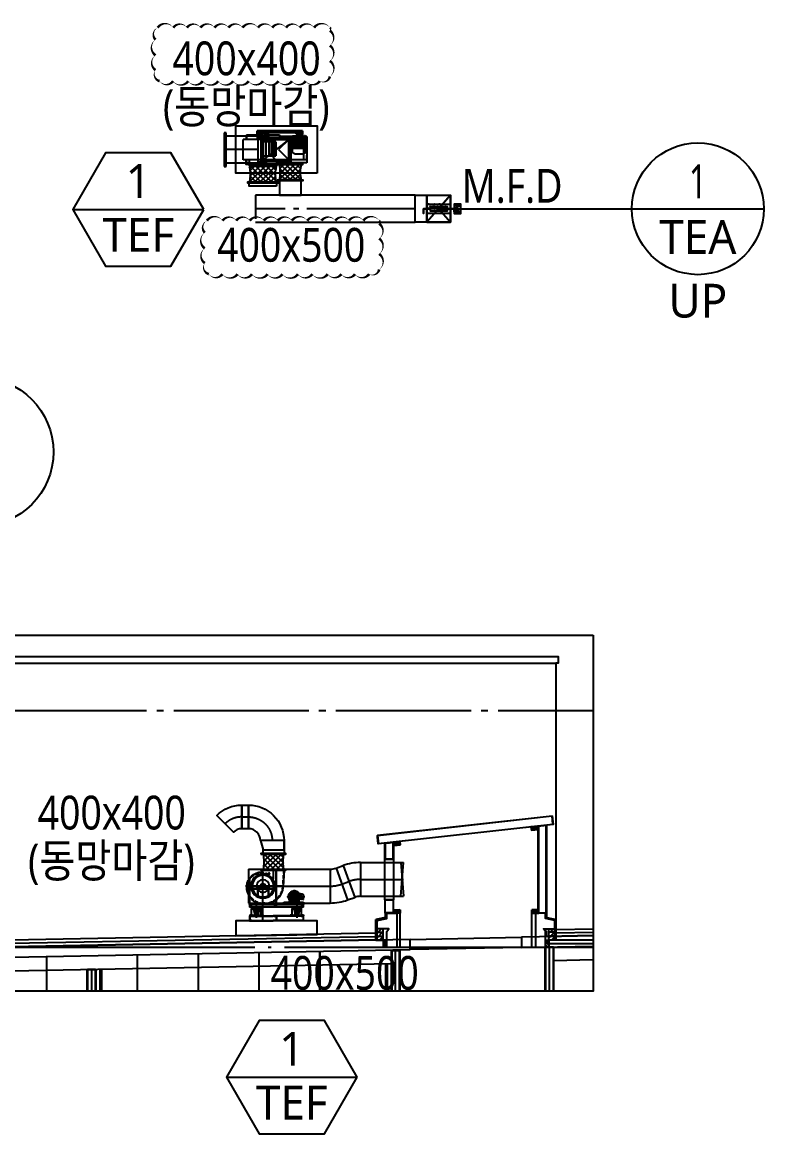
# Model space of a CAD drawing. Header units: millimetres. Extents: x 61566 to 667441, y 0 to 118800.
# Drawn here: x 596738 to 607709, y 45665 to 62110 of the extents above; entities that cross this region are included whole.
import ezdxf
from ezdxf.enums import TextEntityAlignment as Align

# ---------------------------------------------------------------- set-up
doc = ezdxf.new("R2010")
doc.units = ezdxf.units.MM
doc.header["$LTSCALE"] = 200
for name, pattern in [('CEN6', [12, 10, -0.75, 0.5, -0.75]), ('CENTER', [50.8, 31.75, -6.35, 6.35, -6.35]), ('CENTER2', [1.125, 0.75, -0.125, 0.125, -0.125]), ('HIDDEN', [0.375, 0.25, -0.125]), ('HIDDEN2', [0.1875, 0.125, -0.0625]), ('PHANTOM', [25, 20, -1, 1, -1, 1, -1]), ('PHANTOM2', [31.75, 15.875, -3.175, 3.175, -3.175, 3.175, -3.175]), ('XR-SECTION$0$CEN-GAUN', [32.2, 30, -1, 0.2, -1])]:
    doc.linetypes.add(name, pattern=pattern)
doc.layers.get('DEFPOINTS').update_dxf_attribs({"color": 137})
for name, color, linetype in [('1 EA', 3, 'Continuous'), ('1 MFD', 11, 'Continuous'), ('1 SA', 4, 'Continuous'), ('EQ', 11, 'Continuous'), ('LG-장비번호', 7, 'Continuous'), ('PAD', 5, 'Continuous'), ('TE', 2, 'Continuous')]:
    doc.layers.add(name, color=color, linetype=linetype)
doc.layers.add('XR-SECTION$0$CEN', color=1, linetype='XR-SECTION$0$CEN-GAUN', plot=False)
doc.styles.add('SUNJIN', font='malgun.ttf')
pattern_1 = [(45, (-90263.49, 219053.63), (-35.355339, 35.355339), [])]

# ---------------------------------------------------------------- blocks, each defined once
blk = doc.blocks.new('장비번호')
at = {"layer": 'LG-장비번호', "color": 0}
blk.add_line((-516, 0), (516, 0), dxfattribs=at)
blk.add_lwpolyline([(516, 0), (258, 446.8), (-258, 446.8), (-516, 0), (-258, -446.8), (258, -446.8)], close=True, dxfattribs=at)
blk = doc.blocks.new('A$C71307C51')
for p, q in [((653, 760), (284, 760)), ((284, 751), (284, 760)), ((653, 755), (284, 755)), ((653, 751), (284, 751)), ((306, 750), (321, 511)), ((421, 205), (421, 751)), ((427, 210), (427, 751)), ((530, 700), (521, 700)), ((531, 700), (533, 700)), ((531, 700), (533, 700)), ((532, 702), (532, 711)), ((532, 699), (532, 701)), ((532, 699), (532, 701)), ((532, 698), (532, 689)), ((534, 700), (543, 700)), ((621, 745), (621, 751)), ((653, 751), (653, 760)), ((588, 496), (557, 496)), ((582, 515), (582, 507)), ((685, 496), (654, 496)), ((659, 515), (659, 507)), ((815, 210), (815, 616)), ((815, 616), (821, 616)), ((821, 245), (821, 616)), ((25, 311), (65, 401)), ((29, 309), (69, 400)), ((34, 398), (62, 398)), ((65, 401), (69, 400)), ((66, 394), (68, 393)), ((69, 398), (82, 398)), ((70, 398), (70, 318)), ((70, 393), (70, 323)), ((71, 369), (82, 368)), ((71, 366), (81, 364)), ((71, 350), (81, 352)), ((71, 347), (82, 347)), ((74, 384), (84, 379)), ((74, 332), (84, 336)), ((75, 386), (85, 384)), ((75, 329), (85, 332)), ((81, 400), (90, 394)), ((83, 403), (92, 398)), ((89, 328), (99, 334)), ((92, 415), (99, 408)), ((94, 418), (102, 411)), ((105, 428), (111, 419)), ((108, 430), (115, 422)), ((108, 360), (207, 360)), ((108, 356), (207, 356)), ((109, 367), (206, 367)), ((109, 349), (206, 349)), ((110, 371), (205, 371)), ((110, 345), (205, 345)), ((113, 378), (202, 378)), ((113, 338), (202, 338)), ((115, 382), (200, 382)), ((115, 334), (200, 334)), ((121, 437), (125, 427)), ((121, 389), (194, 389)), ((124, 438), (129, 429)), ((125, 393), (190, 393)), ((136, 400), (180, 400)), ((138, 443), (140, 433)), ((141, 444), (144, 434)), ((146, 404), (169, 404)), ((153, 447), (149, 434)), ((149, 432), (149, 420)), ((153, 440), (158, 443)), ((153, 440), (153, 437)), ((153, 437), (153, 434)), ((158, 431), (153, 434)), ((158, 443), (163, 440)), ((163, 434), (158, 431)), ((163, 437), (163, 440)), ((163, 434), (163, 437)), ((167, 434), (164, 447)), ((167, 433), (167, 420)), ((172, 434), (175, 444)), ((176, 433), (178, 443)), ((187, 429), (192, 438)), ((192, 427), (195, 437)), ((202, 422), (208, 430)), ((205, 419), (211, 428)), ((214, 411), (222, 418)), ((217, 408), (224, 415)), ((227, 328), (217, 334)), ((224, 398), (233, 403)), ((226, 394), (235, 400)), ((231, 384), (241, 386)), ((231, 332), (241, 329)), ((232, 379), (242, 384)), ((232, 336), (242, 332)), ((234, 347), (245, 347)), ((235, 368), (245, 369)), ((235, 364), (245, 366)), ((235, 352), (245, 350)), ((777, 481), (464, 481)), ((776, 477), (465, 477)), ((541, 477), (541, 376)), ((545, 477), (545, 374)), ((647, 485), (595, 485)), ((696, 477), (696, 374)), ((701, 477), (701, 376)), ((311, 278), (21, 278)), ((21, 245), (21, 278)), ((21, 245), (421, 245)), ((21, 205), (21, 245)), ((21, 210), (821, 210)), ((21, 205), (821, 205)), ((25, 311), (29, 309)), ((33, 320), (65, 320)), ((69, 318), (79, 318)), ((71, 308), (100, 324)), ((87, 327), (78, 318)), ((83, 278), (83, 283)), ((83, 278), (120, 278)), ((84, 321), (90, 324)), ((84, 321), (84, 318)), ((84, 318), (84, 315)), ((90, 312), (84, 315)), ((84, 309), (96, 312)), ((86, 286), (114, 286)), ((90, 324), (95, 321)), ((95, 315), (90, 312)), ((91, 286), (91, 278)), ((95, 318), (95, 321)), ((95, 315), (95, 318)), ((98, 313), (108, 319)), ((100, 290), (104, 304)), ((101, 286), (101, 278)), ((110, 288), (112, 297)), ((120, 282), (122, 286)), ((120, 278), (120, 280)), ((121, 326), (194, 326)), ((125, 323), (190, 323)), ((136, 315), (180, 315)), ((146, 312), (169, 312)), ((194, 286), (196, 282)), ((196, 278), (196, 280)), ((196, 278), (233, 278)), ((202, 286), (230, 286)), ((204, 297), (206, 288)), ((218, 313), (208, 319)), ((212, 304), (216, 290)), ((216, 324), (245, 308)), ((216, 278), (216, 286)), ((220, 312), (232, 309)), ((221, 321), (226, 324)), ((221, 321), (221, 318)), ((221, 318), (221, 315)), ((226, 312), (221, 315)), ((226, 324), (232, 321)), ((232, 315), (226, 312)), ((226, 278), (226, 286)), ((238, 318), (229, 327)), ((232, 318), (232, 321)), ((232, 315), (232, 318)), ((233, 278), (233, 283)), ((311, 245), (311, 278)), ((427, 245), (815, 245)), ((821, 245), (821, 205)), ((21, 75), (471, 75)), ((21, 0), (21, 75)), ((21, 0), (21, 75)), ((21, 70), (471, 70)), ((21, 5), (471, 5)), ((21, 0), (471, 0)), ((821, 75), (471, 75)), ((821, 70), (471, 70)), ((821, 5), (471, 5)), ((821, 0), (471, 0)), ((781, 75), (781, 74)), ((821, 75), (821, 0))]:
    blk.add_line(p, q)
at = {"linetype": 'CENTER'}
for p, q in [((299, 773), (299, 741)), ((468, 792), (468, 624)), ((621, 15), (621, 772)), ((638, 773), (638, 741)), ((306, 515), (880, 515)), ((121, 228), (121, 48)), ((121, 209), (121, 73)), ((593, 261), (619, 261)), ((606, 242), (606, 275)), ((721, 228), (721, 48)), ((721, 209), (721, 73))]:
    blk.add_line(p, q, dxfattribs=at)
at = {"linetype": 'HIDDEN'}
for p, q in [((316, 753), (331, 515)), ((23, 205), (21, 205)), ((26, 208), (26, 230)), ((58, 240), (36, 240)), ((61, 243), (61, 245)), ((421, 205), (421, 245)), ((423, 205), (421, 205)), ((426, 208), (426, 230)), ((458, 240), (436, 240)), ((461, 243), (461, 245)), ((781, 243), (781, 245)), ((784, 240), (806, 240)), ((816, 208), (816, 230)), ((819, 205), (821, 205)), ((26, 62), (26, 13)), ((57, 70), (34, 70)), ((57, 5), (34, 5)), ((421, 75), (421, 0)), ((426, 62), (426, 13)), ((457, 70), (434, 70)), ((457, 5), (434, 5)), ((785, 70), (808, 70)), ((785, 5), (808, 5)), ((816, 62), (816, 13))]:
    blk.add_line(p, q, dxfattribs=at)
at = {"linetype": 'CENTER2'}
for p, q in [((574, 507), (574, 460)), ((668, 507), (668, 460)), ((0, 358), (251, 358)), ((158, 458), (158, 277)), ((96, 271), (96, 289)), ((221, 271), (221, 289))]:
    blk.add_line(p, q, dxfattribs=at)
at = {"linetype": 'Continuous'}
for p, q in [((550, 481), (550, 489)), ((595, 481), (595, 489)), ((647, 481), (647, 489)), ((692, 481), (692, 489)), ((24, 278), (24, 245)), ((308, 274), (24, 274)), ((308, 278), (308, 245))]:
    blk.add_line(p, q, dxfattribs=at)
at = {"linetype": 'PHANTOM2'}
for p, q in [((51, 189), (51, 200)), ((51, 189), (191, 189)), ((51, 100), (51, 177)), ((51, 177), (72, 177)), ((56, 189), (56, 177)), ((66, 189), (70, 177)), ((81, 168), (98, 96)), ((99, 189), (103, 178)), ((141, 178), (100, 167)), ((100, 178), (141, 178)), ((100, 173), (122, 173)), ((101, 162), (142, 173)), ((142, 189), (139, 178)), ((161, 168), (144, 96)), ((191, 177), (170, 177)), ((191, 177), (170, 177)), ((175, 189), (171, 177)), ((185, 189), (185, 177)), ((191, 189), (191, 200)), ((191, 100), (191, 177)), ((651, 189), (651, 200)), ((651, 189), (791, 189)), ((651, 100), (651, 177)), ((651, 177), (672, 177)), ((656, 189), (656, 177)), ((666, 189), (670, 177)), ((681, 168), (698, 96)), ((699, 189), (703, 178)), ((741, 178), (700, 167)), ((700, 178), (741, 178)), ((700, 173), (722, 173)), ((701, 162), (742, 173)), ((742, 189), (739, 178)), ((761, 168), (744, 96)), ((791, 177), (770, 177)), ((791, 177), (770, 177)), ((775, 189), (771, 177)), ((785, 189), (785, 177)), ((791, 189), (791, 200)), ((791, 100), (791, 177)), ((41, 91), (23, 91)), ((23, 91), (23, 75)), ((218, 83), (23, 83)), ((218, 75), (23, 75)), ((100, 162), (132, 153)), ((141, 156), (100, 145)), ((100, 140), (132, 131)), ((141, 134), (100, 122)), ((100, 117), (132, 109)), ((141, 111), (100, 100)), ((100, 95), (142, 95)), ((101, 140), (142, 151)), ((101, 117), (142, 128)), ((101, 95), (142, 106)), ((110, 164), (142, 156)), ((110, 142), (142, 133)), ((110, 120), (142, 111)), ((120, 100), (141, 100)), ((218, 91), (200, 91)), ((218, 91), (218, 75)), ((641, 91), (623, 91)), ((623, 91), (623, 75)), ((818, 83), (623, 83)), ((818, 75), (623, 75)), ((700, 162), (732, 153)), ((741, 156), (700, 145)), ((700, 140), (732, 131)), ((741, 134), (700, 122)), ((700, 117), (732, 109)), ((741, 111), (700, 100)), ((700, 95), (742, 95)), ((701, 140), (742, 151)), ((701, 117), (742, 128)), ((701, 95), (742, 106)), ((710, 164), (742, 156)), ((710, 142), (742, 133)), ((710, 120), (742, 111)), ((720, 100), (741, 100)), ((818, 91), (800, 91)), ((818, 91), (818, 75))]:
    blk.add_line(p, q, dxfattribs=at)
at = {"linetype": 'PHANTOM2', "ltscale": 1.13}
for p, q in [((55, 205), (186, 205)), ((655, 205), (786, 205))]:
    blk.add_line(p, q, dxfattribs=at)
at = {"linetype": 'HIDDEN2'}
for p, q in [((61, 75), (61, 74)), ((61, 1), (61, 0)), ((461, 75), (461, 74)), ((461, 1), (461, 0)), ((781, 1), (781, 0))]:
    blk.add_line(p, q, dxfattribs=at)
for centre, radius in [((621, 515), 179), ((621, 515), 160), ((621, 515), 94.2), ((621, 515), 26.7), ((621, 515), 19.6), ((621, 515), 17.2), ((158, 358), 60), ((158, 437), 5.25), ((90, 318), 5.25), ((226, 318), 5.25), ((606, 261), 6)]:
    blk.add_circle(centre, radius)
at = {"linetype": 'CENTER'}
blk.add_circle((621, 515), 171, dxfattribs=at)
at = {"linetype": 'HIDDEN'}
blk.add_circle((532, 700), 10, dxfattribs=at)
for centre, radius, start, end in [((636, 500), 215, 4.0006, 117.3963), ((606, 530), 275, 183.1268, 273.1268), ((606, 500), 245, 273.5101, 3.5101), ((23, 208), 3, 270, 0), ((36, 230), 10, 90, 180), ((58, 243), 3, 270, 0), ((423, 208), 3, 270, 0), ((436, 230), 10, 90, 180), ((458, 243), 3, 270, 0), ((784, 243), 3, 180, 270), ((806, 230), 10, 0, 90), ((819, 208), 3, 180, 270), ((34, 62), 8, 90, 180), ((34, 13), 8, 180, 270), ((434, 62), 8, 90, 180), ((434, 13), 8, 180, 270), ((808, 62), 8, 0, 90), ((808, 13), 8, 270, 0)]:
    blk.add_arc(centre, radius, start, end, dxfattribs=at)
for centre, radius, start, end in [((641, 745), 20, 180, 268.8306), ((636, 500), 225, 4.0006, 88.8306), ((606, 530), 285, 183.1268, 273.017), ((557, 489), 6.89, 90, 180), ((572, 507), 10.3, 270, 0), ((621, 515), 38.4, 0, 180), ((588, 489), 6.89, 0, 90), ((606, 500), 255, 273.3723, 3.5101), ((654, 489), 6.89, 90, 180), ((670, 507), 10.3, 180, 270), ((685, 489), 6.89, 0, 90), ((168, 356), 145, 164.9897, 194.9221), ((34, 392), 6, 90, 164.9897), ((62, 400), 2, 270, 336), ((67, 391), 3, 0, 66), ((71, 367), 1.5, 87.9287, 131.1211), ((71, 367), 1.5, 228.8788, 259.2006), ((71, 349), 1.5, 99.9287, 130.0634), ((71, 349), 1.5, 229.9365, 271.2006), ((75, 385), 1.5, 59.9999, 247.2006), ((75, 331), 1.5, 95.9999, 283.2006), ((82, 402), 1.5, 48, 235.2006), ((81, 361), 3, 357.8993, 79.2005), ((81, 355), 3, 279.9291, 2.0708), ((82, 399), 1, 269.9994, 55.2013), ((82, 371), 3, 267.9291, 350.0708), ((82, 344), 3, 9.8993, 91.2005), ((158, 358), 74.5, 99.2981, 200.702), ((83, 377), 3, 345.8993, 67.2005), ((83, 339), 3, 291.9292, 14.0708), ((158, 358), 79, 200.9815, 218.9141), ((86, 387), 3, 255.9291, 338.0708), ((86, 329), 3, 35.8874, 103.2004), ((85, 330), 4, 314.9907, 20.7022), ((88, 392), 3, 333.8993, 55.2005), ((93, 416), 1.5, 36, 223.2006), ((94, 401), 3, 243.929, 326.0708), ((97, 406), 3, 321.8993, 43.2005), ((97, 338), 4, 300.0001, 18.4459), ((104, 413), 3, 231.929, 314.0708), ((107, 429), 1.5, 24, 211.2007), ((158, 356), 49.5, 166.8851, 175.4028), ((158, 360), 49.5, 184.5972, 193.1149), ((108, 417), 3, 309.8993, 31.2005), ((158, 356), 49.5, 153.2842, 162.3734), ((158, 360), 49.5, 197.6266, 206.7158), ((117, 423), 3, 219.9289, 302.0708), ((158, 356), 49.5, 137.7608, 148.2999), ((158, 360), 49.5, 211.7001, 222.2392), ((123, 438), 1.5, 12, 199.2007), ((122, 426), 3, 297.8993, 19.2005), ((158, 356), 49.5, 116.5059, 131.5709), ((131, 431), 3, 207.9289, 290.0708), ((140, 443), 1.5, 0, 187.2007), ((137, 432), 3, 285.8993, 7.2005), ((147, 435), 3, 195.9289, 263.7258), ((158, 358), 79, 80.9815, 98.914), ((145, 435), 4, 279.2982, 345.0093), ((145, 420), 4, 281.5548, 360), ((158, 356), 49.5, 76.119, 103.881), ((158, 358), 87, 90, 93.9851), ((158, 358), 89, 90, 93.543), ((158, 358), 89, 86.457, 90), ((158, 358), 87, 86.0149, 90), ((171, 435), 4, 194.9907, 260.7022), ((171, 420), 4, 180, 258.4459), ((169, 435), 3, 276.2742, 344.0711), ((158, 358), 74.5, 0, 80.702), ((176, 443), 1.5, 352.7993, 180), ((179, 432), 3, 172.7994, 254.1007), ((158, 356), 49.5, 48.4291, 63.4941), ((185, 431), 3, 249.9293, 332.0711), ((194, 426), 3, 160.7994, 242.1006), ((194, 438), 1.5, 340.7993, 168), ((158, 356), 49.5, 31.7001, 42.2392), ((158, 360), 49.5, 317.7608, 328.2999), ((199, 423), 3, 237.9292, 320.0711), ((158, 356), 49.5, 17.6266, 26.7158), ((158, 360), 49.5, 333.2842, 342.3734), ((208, 417), 3, 148.7994, 230.1007), ((158, 356), 49.5, 4.5972, 13.1149), ((158, 360), 49.5, 346.8851, 355.4028), ((209, 429), 1.5, 328.7994, 156), ((212, 413), 3, 225.9292, 308.071), ((219, 338), 4, 161.5548, 240), ((219, 406), 3, 136.7995, 218.1007), ((158, 358), 79, 320.9815, 338.9141), ((222, 401), 3, 213.9292, 296.071), ((223, 416), 1.5, 316.7994, 144), ((228, 392), 3, 124.7995, 206.1006), ((230, 387), 3, 201.9292, 284.071), ((158, 358), 74.5, 339.2979, 360), ((230, 329), 3, 76.7995, 144.1126), ((232, 330), 4, 159.2978, 225.0093), ((232, 330), 4, 159.2978, 225.0093), ((233, 377), 3, 112.7995, 194.1006), ((233, 339), 3, 165.9292, 248.0708), ((234, 371), 3, 189.9292, 272.0709), ((234, 344), 3, 88.7995, 170.1007), ((234, 402), 1.5, 304.7994, 132), ((236, 361), 3, 100.7995, 182.1007), ((236, 355), 3, 177.9292, 260.0708), ((241, 385), 1.5, 292.7994, 120), ((241, 331), 1.5, 256.7994, 84.0001), ((245, 367), 1.5, 280.7994, 108), ((245, 349), 1.5, 268.7994, 96.0001), ((26, 318), 2, 336, 14.9221), ((65, 325), 5, 270, 0), ((158, 358), 89, 206.457, 210), ((158, 358), 87, 206.0149, 210), ((158, 358), 89, 210, 213.543), ((158, 358), 87, 210, 213.9851), ((86, 283), 3, 90, 180), ((94, 292), 6, 269.9999, 345), ((97, 308), 4, 39.2979, 105.0093), ((158, 358), 74.5, 219.2979, 320.702), ((101, 305), 3, 345.0002, 42.7507), ((107, 289), 3, 270, 345), ((110, 315), 4, 41.5548, 120), ((109, 297), 3, 345.0001, 51.1356), ((114, 280), 6, 0, 90), ((127, 283), 6, 67.6564, 150), ((158, 360), 49.5, 228.4291, 243.4941), ((158, 360), 49.5, 256.119, 283.881), ((158, 360), 49.5, 296.5059, 311.5709), ((189, 283), 6, 30, 112.3436), ((202, 280), 6, 90, 180), ((206, 315), 4, 60, 138.4458), ((207, 297), 3, 128.8644, 194.9998), ((209, 289), 3, 195, 270.0001), ((215, 305), 3, 137.2493, 194.9997), ((219, 308), 4, 74.9907, 140.7021), ((222, 292), 6, 195.0001, 270.0001), ((158, 358), 87, 326.0149, 330), ((230, 283), 3, 0, 90), ((158, 358), 89, 326.457, 330), ((158, 358), 87, 330, 333.9851), ((158, 358), 89, 330, 333.543)]:
    blk.add_arc(centre, radius, start, end)
at = {"linetype": 'PHANTOM2'}
for centre, radius, start, end in [((55, 200), 4.64, 90, 180), ((72, 168), 9.35, 0, 90), ((100, 176), 2.62, 90, 270), ((100, 164), 2.62, 105.0148, 285.1347), ((141, 176), 2.62, 285.1347, 90), ((170, 168), 9.35, 90, 180), ((186, 200), 4.64, 0, 90), ((655, 200), 4.64, 90, 180), ((672, 168), 9.35, 0, 90), ((700, 176), 2.62, 90, 270), ((700, 164), 2.62, 105.0148, 285.1347), ((741, 176), 2.62, 285.1347, 90), ((770, 168), 9.35, 90, 180), ((786, 200), 4.64, 0, 90), ((41, 100), 9.35, 270, 0), ((100, 142), 2.62, 105.0148, 285.1347), ((100, 120), 2.62, 105.0148, 285.1347), ((100, 98), 2.62, 105.0148, 285.1347), ((100, 97), 1.86, 193.3046, 270), ((141, 98), 2.62, 270, 90), ((141, 153), 2.62, 285.1347, 75.3262), ((141, 131), 2.62, 285.1347, 75.3262), ((141, 109), 2.62, 285.1347, 75.3262), ((142, 97), 1.86, 270, 346.6954), ((200, 100), 9.35, 180, 270), ((641, 100), 9.35, 270, 0), ((700, 142), 2.62, 105.0148, 285.1347), ((700, 120), 2.62, 105.0148, 285.1347), ((700, 98), 2.62, 105.0148, 285.1347), ((700, 97), 1.86, 193.3046, 270), ((741, 98), 2.62, 270, 90), ((741, 153), 2.62, 285.1347, 75.3262), ((741, 131), 2.62, 285.1347, 75.3262), ((741, 109), 2.62, 285.1347, 75.3262), ((742, 97), 1.86, 270, 346.6954), ((800, 100), 9.35, 180, 270)]:
    blk.add_arc(centre, radius, start, end, dxfattribs=at)
at = {"linetype": 'HIDDEN2'}
for centre, start, end in [((57, 74), 270, 0), ((57, 1), 0, 90), ((457, 74), 270, 0), ((457, 1), 0, 90), ((785, 74), 180, 270), ((785, 1), 90, 180)]:
    blk.add_arc(centre, 4, start, end, dxfattribs=at)
for p in [(158, 447), (248, 358), (251, 358), (119, 278), (197, 278)]:
    blk.add_point(p)
blk = doc.blocks.new('1 DT-90-EL')
at = {"color": 0}
blk.add_lwpolyline([(-150, -100), (-50, -100, -0.414214), (0, -50), (0, 50, 0.414214)], format="xyb", close=True, dxfattribs=at)
blk.add_lwpolyline([(0, -50), (0, -50)])
at = {"color": 1, "linetype": 'CENTER', "ltscale": 2}
blk.add_arc((0, -100), 100, 90, 180, dxfattribs=at)
blk = doc.blocks.new('A$C70D44EF3')
at = {"linetype": 'CENTER'}
blk.add_line((751, 512), (52, 512), dxfattribs=at)
for p, q in [((68, 539), (737, 539)), ((68, 539), (68, 487)), ((71, 539), (71, 487)), ((77, 494), (77, 531)), ((157, 494), (157, 531)), ((570, 494), (570, 531)), ((633, 494), (633, 461)), ((668, 494), (668, 461)), ((730, 494), (730, 531)), ((730, 494), (730, 531)), ((735, 486), (735, 539)), ((737, 486), (737, 539)), ((0, 455), (0, 67)), ((0, 455), (400, 455)), ((0, 411), (240, 411)), ((0, 405), (240, 405)), ((50, 405), (50, 117)), ((240, 441), (240, 81)), ((240, 441), (680, 441)), ((270, 411), (270, 111)), ((270, 411), (650, 411)), ((270, 411), (650, 411)), ((400, 455), (406, 455)), ((400, 411), (650, 411)), ((633, 478), (406, 478)), ((406, 478), (406, 441)), ((460, 376), (650, 376)), ((633, 472), (567, 472)), ((567, 472), (567, 441)), ((579, 448), (583, 455)), ((583, 442), (579, 448)), ((583, 455), (590, 455)), ((590, 442), (583, 442)), ((590, 455), (594, 448)), ((594, 448), (590, 442)), ((633, 376), (633, 411)), ((650, 411), (650, 111)), ((894, 478), (668, 478)), ((734, 472), (668, 472)), ((680, 441), (680, 81)), ((680, 424), (734, 424)), ((680, 411), (945, 411)), ((706, 448), (710, 455)), ((710, 442), (706, 448)), ((710, 455), (717, 455)), ((717, 442), (710, 442)), ((717, 455), (721, 448)), ((721, 448), (717, 442)), ((734, 472), (734, 424)), ((894, 478), (894, 411)), ((894, 455), (900, 455)), ((894, 441), (894, 411)), ((894, 441), (900, 441)), ((900, 455), (900, 411)), ((945, 111), (945, 411)), ((240, 117), (0, 117)), ((0, 111), (240, 111)), ((0, 67), (400, 67)), ((240, 81), (680, 81)), ((270, 111), (650, 111)), ((650, 111), (270, 111)), ((400, 111), (650, 111)), ((400, 67), (450, 67)), ((451, 81), (451, 45)), ((849, 45), (451, 45)), ((849, 37), (451, 37)), ((451, 37), (451, 21)), ((849, 21), (451, 21)), ((680, 111), (945, 111)), ((849, 45), (849, 111)), ((849, 67), (900, 67)), ((849, 21), (849, 37)), ((894, 81), (894, 111)), ((894, 81), (900, 81)), ((900, 67), (900, 111))]:
    blk.add_line(p, q)
at = {"linetype": 'Continuous'}
for p, q in [((157, 531), (77, 531)), ((157, 494), (77, 494)), ((570, 531), (730, 531)), ((570, 494), (730, 494)), ((460, 376), (460, 171)), ((467, 376), (467, 171)), ((481, 376), (481, 171)), ((502, 376), (502, 171)), ((530, 376), (530, 171)), ((565, 376), (565, 171)), ((607, 376), (607, 171)), ((650, 171), (460, 171))]:
    blk.add_line(p, q, dxfattribs=at)
at = {"linetype": 'PHANTOM'}
for p, q in [((105, 531), (105, 481)), ((105, 531), (129, 531)), ((129, 531), (129, 481)), ((129, 531), (129, 481)), ((17, 362), (19, 441)), ((19, 283), (17, 362)), ((23, 441), (19, 441)), ((20, 437), (32, 443)), ((20, 437), (32, 443)), ((20, 437), (33, 443)), ((20, 362), (20, 437)), ((20, 288), (20, 362)), ((21, 446), (21, 460)), ((52, 460), (21, 460)), ((213, 446), (21, 446)), ((22, 465), (22, 460)), ((23, 441), (23, 446)), ((24, 466), (35, 466)), ((26, 460), (26, 465)), ((26, 437), (37, 443)), ((26, 362), (26, 437)), ((26, 288), (26, 362)), ((28, 437), (39, 443)), ((28, 362), (28, 437)), ((28, 288), (28, 362)), ((33, 441), (33, 443)), ((34, 460), (34, 465)), ((46, 443), (36, 437)), ((36, 362), (36, 437)), ((36, 288), (36, 362)), ((37, 465), (37, 460)), ((38, 437), (48, 443)), ((38, 362), (38, 437)), ((38, 288), (38, 362)), ((39, 439), (39, 443)), ((48, 362), (48, 443)), ((48, 283), (48, 362)), ((57, 443), (50, 437)), ((50, 362), (50, 437)), ((50, 288), (50, 362)), ((52, 437), (61, 443)), ((52, 362), (52, 437)), ((52, 288), (52, 362)), ((181, 460), (54, 460)), ((55, 463), (79, 465)), ((61, 362), (61, 443)), ((61, 283), (61, 362)), ((72, 443), (67, 437)), ((67, 362), (67, 437)), ((67, 288), (67, 362)), ((69, 437), (77, 443)), ((69, 362), (69, 437)), ((69, 288), (69, 362)), ((77, 283), (77, 443)), ((82, 468), (82, 476)), ((82, 465), (153, 465)), ((151, 478), (84, 478)), ((88, 443), (85, 437)), ((85, 288), (85, 437)), ((88, 437), (93, 443)), ((88, 288), (88, 437)), ((93, 283), (93, 443)), ((105, 481), (117, 481)), ((105, 478), (105, 481)), ((106, 443), (105, 437)), ((105, 321), (105, 437)), ((108, 437), (110, 443)), ((108, 321), (108, 437)), ((110, 283), (110, 443)), ((117, 481), (130, 481)), ((130, 481), (117, 481)), ((124, 283), (124, 443)), ((126, 437), (124, 443)), ((126, 321), (126, 437)), ((128, 443), (129, 437)), ((129, 321), (129, 437)), ((130, 478), (130, 481)), ((142, 283), (142, 443)), ((146, 437), (142, 443)), ((146, 443), (149, 437)), ((146, 288), (146, 437)), ((149, 288), (149, 437)), ((153, 468), (153, 476)), ((180, 463), (155, 465)), ((157, 283), (157, 443)), ((165, 437), (157, 443)), ((162, 443), (168, 437)), ((165, 362), (165, 437)), ((165, 288), (165, 362)), ((168, 362), (168, 437)), ((168, 288), (168, 362)), ((173, 362), (173, 443)), ((182, 437), (173, 443)), ((173, 283), (173, 362)), ((177, 443), (184, 437)), ((182, 362), (182, 437)), ((182, 288), (182, 362)), ((183, 460), (213, 460)), ((184, 362), (184, 437)), ((184, 288), (184, 362)), ((196, 437), (186, 443)), ((186, 362), (186, 443)), ((186, 283), (186, 362)), ((189, 443), (198, 437)), ((195, 439), (195, 443)), ((207, 437), (195, 443)), ((196, 362), (196, 437)), ((196, 288), (196, 362)), ((197, 465), (197, 460)), ((208, 437), (197, 443)), ((198, 362), (198, 437)), ((198, 288), (198, 362)), ((210, 466), (199, 466)), ((201, 460), (201, 465)), ((201, 441), (201, 443)), ((214, 437), (201, 443)), ((214, 437), (202, 443)), ((214, 437), (202, 443)), ((207, 362), (207, 437)), ((207, 288), (207, 362)), ((208, 362), (208, 437)), ((208, 288), (208, 362)), ((209, 460), (209, 465)), ((212, 465), (212, 460)), ((212, 441), (212, 446)), ((212, 441), (215, 441)), ((213, 446), (213, 460)), ((214, 362), (214, 437)), ((214, 288), (214, 362)), ((217, 362), (215, 441)), ((215, 283), (217, 362)), ((19, 283), (23, 283)), ((29, 283), (20, 288)), ((30, 283), (20, 288)), ((20, 279), (214, 279)), ((20, 234), (20, 279)), ((23, 283), (141, 283)), ((23, 279), (23, 283)), ((35, 283), (26, 288)), ((36, 283), (28, 288)), ((33, 283), (33, 284)), ((36, 288), (44, 283)), ((46, 283), (38, 288)), ((39, 283), (39, 286)), ((50, 288), (56, 283)), ((59, 283), (52, 288)), ((179, 199), (55, 199)), ((67, 288), (71, 283)), ((75, 283), (69, 288)), ((85, 288), (87, 283)), ((92, 283), (88, 288)), ((93, 283), (93, 303)), ((105, 288), (105, 321)), ((105, 288), (106, 283)), ((108, 288), (108, 321)), ((110, 283), (108, 288)), ((124, 283), (126, 288)), ((126, 288), (126, 321)), ((129, 288), (129, 321)), ((129, 288), (129, 283)), ((142, 283), (142, 303)), ((143, 283), (146, 288)), ((149, 288), (147, 283)), ((159, 283), (165, 288)), ((168, 288), (164, 283)), ((175, 283), (182, 288)), ((184, 288), (179, 283)), ((188, 283), (196, 288)), ((198, 288), (191, 283)), ((195, 283), (195, 286)), ((198, 283), (207, 288)), ((200, 283), (208, 288)), ((201, 283), (201, 284)), ((204, 283), (214, 288)), ((205, 283), (214, 288)), ((212, 279), (212, 283)), ((215, 283), (212, 283)), ((214, 234), (214, 279))]:
    blk.add_line(p, q, dxfattribs=at)
at = {"linetype": 'HIDDEN'}
blk.add_line((6, 405), (6, 117), dxfattribs=at)
for centre in [(252, 429), (391, 429), (529, 429), (668, 429), (252, 317), (252, 205), (668, 317), (668, 205), (252, 93), (391, 93), (529, 93), (668, 93)]:
    blk.add_circle(centre, 5)
at = {"linetype": 'PHANTOM'}
for centre, radius, start, end in [((24, 463), 2.41, 90, 136.5642), ((24, 463), 2.41, 43.4358, 90), ((30, 455), 11, 90, 111.3237), ((30, 455), 11, 68.6763, 90), ((35, 463), 2.41, 90, 136.5642), ((35, 463), 2.41, 43.4358, 90), ((51, 445), 15, 111.3306, 176.1774), ((52, 462), 2, 270, 0), ((55, 462), 1, 94.0856, 179.9999), ((79, 468), 3, 274.0856, 0.0002), ((84, 476), 2, 90, 180), ((151, 476), 2, 0, 90), ((156, 468), 3, 179.9998, 265.9144), ((180, 462), 1, 0.0001, 85.9144), ((183, 462), 2, 180, 270), ((183, 445), 15, 3.8226, 68.6694), ((199, 463), 2.41, 90, 136.5642), ((199, 463), 2.41, 43.4358, 90), ((205, 455), 11, 90, 111.3237), ((205, 455), 11, 68.6763, 90), ((210, 463), 2.41, 90, 136.5642), ((210, 463), 2.41, 43.4358, 90), ((55, 234), 35, 180, 270), ((179, 234), 35, 270, 0)]:
    blk.add_arc(centre, radius, start, end, dxfattribs=at)
for centre, radius, start, end in [((650, 758), 298, 260.5996, 279.4004), ((650, 139), 298, 80.5996, 84.2195), ((445, 167), 57.7, 284.6962, 3.8086), ((453, 41), 4.49, 117.1266, 242.8734), ((847, 41), 4.49, 297.1266, 62.8734)]:
    blk.add_arc(centre, radius, start, end)

msp = doc.modelspace()

# ---------------------------------------------------------------- hatches: boundary and pattern name
h = msp.add_hatch()
h.set_pattern_fill('_U', color=1, scale=55, angle=135, style=0, double=1, pattern_type=0)
h.set_pattern_definition([(45, (563666.37, 76441.79), (-38.89087, 38.89087), []), (135, (563666.37, 76441.79), (-38.89087, -38.89087), [])])
edge = h.paths.add_edge_path()
edge.add_arc((599568.1, 59861), 541.7, -12.2564, 12.2564, ccw=False)
edge.add_line((600097.5, 59746), (600497.5, 59746))
edge.add_arc((601027.2, 59859.3), 541.7, 167.56049, 192.07317, ccw=False)
edge.add_line((600498.2, 59976), (600097.5, 59976))
h = msp.add_hatch()
h.set_pattern_fill('_U', color=1, scale=55, angle=45, style=0, double=1, pattern_type=0)
h.set_pattern_definition([(45, (563249.745, 76471.525), (-38.89087, 38.89087), []), (135, (563249.745, 76471.525), (-38.89087, -38.89087), [])])
edge = h.paths.add_edge_path()
edge.add_arc((601392.2, 59890.7), 541.7, 167.7436, 192.2564)
edge.add_line((600862.9, 59775.7), (600542.9, 59775.7))
edge.add_arc((600013.1, 59889), 541.7, 347.92683, 372.43951)
edge.add_line((600542.1, 60005.7), (600862.9, 60005.7))
h = msp.add_hatch()
h.set_pattern_fill('_U', color=1, scale=55, angle=315, style=0, double=1, pattern_type=0)
h.set_pattern_definition([(225, (637549.08, 33107.643), (38.89087, -38.89087), []), (315, (637549.08, 33107.643), (38.89087, 38.89087), [])])
edge = h.paths.add_edge_path()
edge.add_arc((601140.1, 49688.4), 541.7, 167.7436, 192.2564, ccw=False)
edge.add_line((600610.7, 49803.4), (600300.7, 49803.4))
edge.add_arc((599771, 49690.1), 541.7, -12.43951, 12.07317, ccw=False)
edge.add_line((600300, 49573.4), (600610.7, 49573.4))
at = {"ltscale": 2}
h = msp.add_hatch(dxfattribs=at)
h.set_pattern_fill('ANSI31', color=9, scale=400, style=0)
h.set_pattern_definition(pattern_1)
h.paths.add_polyline_path([(601990, 48697.9), (602080, 48697.9), (602080, 48527.9), (601990, 48527.9)])
h = msp.add_hatch()
h.set_pattern_fill('ANSI31', color=9, scale=400, style=0)
h.set_pattern_definition(pattern_1)
h.paths.add_polyline_path([(604620, 48697.9), (604530, 48697.9), (604530, 48527.9), (604620, 48527.9)])

# ---------------------------------------------------------------- linework, layer by layer
at = {"color": 9}
for p, q in [((595600, 52627.9), (604635, 52627.9)), ((604370, 50167.6), (604265.1, 50206.3)), ((604364.5, 50217.3), (604270.6, 50156.6)), ((602005.6, 49955.2), (601994.6, 50054.6)), ((602334.9, 49941.5), (602230, 49980.1)), ((602329.4, 49991.2), (602235.5, 49930.4)), ((602110, 48864.1), (601970, 48834.1)), ((602110, 48864.1), (602110, 48927.9)), ((602330, 48977.9), (602230, 48927.9)), ((602330, 48927.9), (602230, 48977.9)), ((602330, 48427.9), (602330, 48977.9)), ((604280, 48427.9), (604280, 48977.9)), ((604280, 48977.9), (604380, 48927.9)), ((604280, 48927.9), (604380, 48977.9)), ((604500, 48864.1), (604500, 48927.9)), ((604500, 48864.1), (604640, 48834.1)), ((601970, 48527.9), (601970, 48834.1)), ((601990, 48527.9), (601990, 48697.9)), ((602080, 48527.9), (602080, 48697.9)), ((604530, 48527.9), (604530, 48697.9)), ((604620, 48527.9), (604620, 48697.9)), ((604640, 48527.9), (604640, 48834.1)), ((605185.2, 48691.6), (604640, 48681.2)), ((601970, 48630.5), (596575, 48527.9)), ((601970, 48580.5), (596576, 48478)), ((601970, 48527.9), (602080, 48527.9)), ((601990, 48647.9), (602080, 48647.9)), ((601990, 48587.9), (602080, 48587.9)), ((602130, 48527.9), (602080, 48527.9)), ((602080, 48527.9), (602080, 48427.9)), ((602080, 48508.7), (602112, 48527.9)), ((602080, 48486.3), (602130, 48516.3)), ((602475, 48540), (604125, 48571.4)), ((602475, 48390), (602475, 48540)), ((604125, 48571.4), (604125, 48421.4)), ((604480, 48527.9), (604530, 48527.9)), ((604530, 48486.3), (604480, 48516.3)), ((604530, 48508.7), (604498, 48527.9)), ((604620, 48647.9), (604530, 48647.9)), ((604620, 48587.9), (604530, 48587.9)), ((605185.2, 48527.9), (604530, 48527.9)), ((604640, 48527.9), (604530, 48527.9)), ((604530, 48527.9), (604530, 48427.9)), ((605185.2, 48641.6), (604640, 48631.2)), ((602080, 48463.8), (602130, 48493.8)), ((602080, 48441.4), (602130, 48471.4)), ((602130, 48427.9), (602080, 48427.9)), ((602089, 48427.9), (602130, 48448.9)), ((602262.5, 47774.8), (602262.5, 48377.9)), ((604125, 48421.4), (602475, 48390)), ((604530, 48463.8), (604480, 48493.8)), ((604521, 48427.9), (604480, 48448.9)), ((604480, 48427.9), (604530, 48427.9)), ((604537.5, 47774.8), (604537.5, 48427.9)), ((602115, 47774.8), (602115, 48183.1)), ((602127.5, 48183.4), (602127.5, 47774.8)), ((602140, 47774.8), (602140, 48183.6))]:
    msp.add_line(p, q, dxfattribs=at)
at = {"color": 15, "linetype": 'CEN6'}
msp.add_line((594178.5, 51927.9), (605185.2, 51927.9), dxfattribs=at)
at = {"color": 9, "ltscale": 3}
for p, q in [((597762.5, 48093.9), (597762.5, 47774.8)), ((597885, 48102.8), (597885, 47774.8)), ((597897.5, 47774.8), (597897.5, 48103)), ((597910, 48103.2), (597910, 47774.8))]:
    msp.add_line(p, q, dxfattribs=at)
for points in [[(600509.5, 60006.3), (600050.5, 60006.3), (600050.5, 60015.3), (600509.5, 60015.3)], [(600510.9, 60005.7), (600889.9, 60005.7), (600889.9, 60014.7), (600510.9, 60014.7)], [(600529.5, 59746), (600070.5, 59746), (600070.5, 59736), (600529.5, 59736)], [(600510.9, 59775.7), (600889.9, 59775.7), (600889.9, 59765.7), (600510.9, 59765.7)], [(600268.7, 49803.4), (600637.7, 49803.4), (600637.7, 49813.4), (600268.7, 49813.4)], [(600268.7, 49573.4), (600637.7, 49573.4), (600637.7, 49564.4), (600268.7, 49564.4)]]:
    msp.add_lwpolyline(points, close=True)
at = {"color": 1}
for points in [[(600097.5, 59976, -0.107367), (600097.5, 59746), (600497.5, 59746, -0.1073665), (600498.2, 59976)], [(600862.9, 60005.7, 0.107367), (600862.9, 59775.7), (600542.9, 59775.7, 0.1073665), (600542.1, 60005.7)], [(600610.7, 49573.4, -0.107367), (600610.7, 49803.4), (600300.7, 49803.4, -0.1073665), (600300, 49573.4)]]:
    msp.add_lwpolyline(points, format="xyb", close=True, dxfattribs=at)
for points in [[(600497.5, 59686), (600097.5, 59686), (600097.5, 59736), (600497.5, 59736), (600497.5, 59686)], [(600542.9, 59550), (600862.9, 59550), (600862.9, 59765.7), (600542.9, 59765.7), (600542.9, 59550)]]:
    msp.add_lwpolyline(points)
at = {"color": 9}
for points in [[(595600, 49527), (595600, 52627.9), (595570, 52627.9), (595570, 52727.9), (604665.6, 52727.9), (604665.6, 52627.9), (604635, 52627.9), (604635, 48835.2)], [(604580.6, 50367.1), (604594.4, 50242.8), (602005.6, 49955.2), (601991.8, 50079.4), (604580.6, 50367.1)], [(604587.5, 50305), (604583.5, 50304.5), (604577.1, 50362.7), (601996.2, 50075.9), (602009.1, 49959.6), (604590, 50246.4), (604583.5, 50304.5), (604587.5, 50305)], [(604495, 48927.9), (604370, 48927.9), (604370, 50217.9), (604495, 50231.8), (604495, 48927.9)], [(604432.5, 48927.9), (604432.5, 48931.9), (604491, 48931.9), (604491, 50227.8), (604374, 50213.9), (604374, 48931.9), (604432.5, 48931.9), (604432.5, 48927.9)], [(602105, 49967.9), (602230, 49980.1), (602230, 49727.9), (602105, 49727.9), (602105, 49967.9)], [(602167.5, 49967.9), (602167.5, 49963.9), (602109, 49963.9), (602109, 49731.9), (602226, 49731.9), (602226, 49976.1), (602167.5, 49963.9), (602167.5, 49967.9)], [(602105, 48927.9), (602230, 48927.9), (602230, 49127.9), (602105, 49127.9), (602105, 48927.9)], [(602167.5, 48927.9), (602167.5, 48931.9), (602109, 48931.9), (602109, 49123.9), (602226, 49123.9), (602226, 48931.9), (602167.5, 48931.9), (602167.5, 48927.9)], [(602475, 48540), (596576, 48427.9), (596115, 48427.9), (596115, 48657.9), (596085, 48697.9), (596255, 48697.9), (596255, 48817.9), (596115, 48847.9), (596115, 48907.9), (595965, 48907.9), (595965, 48277.9), (596577.4, 48277.9), (602475, 48390)], [(602130, 48427.9), (602130, 48657.9), (602160, 48697.9), (601990, 48697.9), (601990, 48817.9), (602130, 48847.9), (602130, 48927.9), (602280, 48927.9), (602280, 48427.9)], [(604480, 48427.9), (604480, 48657.9), (604450, 48697.9), (604620, 48697.9), (604620, 48817.9), (604480, 48847.9), (604480, 48927.9), (604330, 48927.9), (604330, 48427.9)], [(596089, 48700.9), (596120, 48659.6), (596120, 48442.9), (596130, 48432.9), (596575.9, 48432.9), (601970, 48535.4)], [(596093, 48703.9), (596125, 48661.3), (596125, 48447.9), (596135, 48437.9), (596575.9, 48437.9), (601970, 48540.4)], [(604454, 48700.9), (604485, 48659.6), (604485, 48583.2), (605185.2, 48596.5)], [(604458, 48703.9), (604490, 48661.3), (604490, 48588.3), (605185.2, 48601.5)], [(602130, 48527.9), (602080, 48527.9)], [(605185.2, 48591.5), (604125, 48571.4)], [(604480, 48527.9), (604530, 48527.9)], [(600238.4, 48347.5), (600238.4, 47774.8)], [(600245.1, 47774.8), (600245.1, 48347.6)], [(601138.4, 48364.6), (601138.4, 47774.8)], [(601145.1, 47774.8), (601145.1, 48364.7)], [(602200, 47774.8), (602200, 48377.9), (602325, 48377.9), (602325, 47774.8)], [(602321, 47774.8), (602321, 48373.9), (602204, 48373.9), (602204, 47774.8)], [(604125, 48421.4), (605185.2, 48441.5)], [(604475, 47774.8), (604475, 48427.9), (604600, 48427.9), (604600, 47774.8)], [(604596, 47774.8), (604596, 48423.9), (604479, 48423.9), (604479, 47774.8)], [(604530, 48477.9), (605185.2, 48477.9)], [(599338.4, 48330.4), (599338.4, 47774.8)], [(599345.1, 47774.8), (599345.1, 48330.5)], [(604596, 48230.3), (605185.2, 48241.5)]]:
    msp.add_lwpolyline(points, dxfattribs=at)
for points in [[(604370, 50167.6), (604364.5, 50217.3), (604265.1, 50206.3), (604270.6, 50156.6)], [(604366.5, 50170.4), (604361.7, 50213.8), (604268.6, 50203.4), (604273.4, 50160.1)], [(602334.9, 49941.5), (602329.4, 49991.2), (602230, 49980.1), (602235.5, 49930.4)], [(602331.4, 49944.3), (602326.6, 49987.6), (602233.5, 49977.3), (602238.3, 49934)], [(602105, 49727.9), (602230, 49727.9), (602230, 49127.9), (602105, 49127.9)], [(602330, 48977.9), (602330, 48927.9), (602230, 48927.9), (602230, 48977.9)], [(602326.8, 48974.7), (602326.8, 48931.1), (602233.2, 48931.1), (602233.2, 48974.7)], [(604280, 48977.9), (604280, 48927.9), (604380, 48927.9), (604380, 48977.9)], [(604283.2, 48974.7), (604283.2, 48931.1), (604376.8, 48931.1), (604376.8, 48974.7)]]:
    msp.add_lwpolyline(points, close=True, dxfattribs=at)
at = {"color": 9, "ltscale": 3}
for points in [[(595915, 48957.9), (595915, 48077.9), (596579.3, 48077.9), (602200, 48184.8)], [(597097.1, 48277.9), (597097.1, 47774.8)], [(597103.8, 47774.8), (597103.8, 48277.9)], [(598438.4, 48313.3), (598438.4, 47774.8)], [(598445.1, 47774.8), (598445.1, 48313.4)], [(597700, 47774.8), (597700, 48097.9), (597825, 48097.9), (597825, 47774.8)], [(597821, 47774.8), (597821, 48093.9), (597704, 48093.9), (597704, 47774.8)]]:
    msp.add_lwpolyline(points, dxfattribs=at)
at = {"color": 9}
msp.add_circle((596100, 55752.2), 1100, dxfattribs=at)
at = {"layer": '1 EA'}
for p, q in [((600222.5, 60425), (599756, 60425)), ((600222.5, 60025), (599756, 60025)), ((602550, 59550), (600190, 59550)), ((600190, 59550), (600190, 59200)), ((602550, 59150), (602550, 59550)), ((600190, 59150), (602550, 59150)), ((600610.7, 50002.7), (600610.7, 49863.4)), ((601743.1, 49677.9), (602378.5, 49677.9)), ((601743.1, 49677.9), (601743.1, 49177.9)), ((602337.9, 49177.9), (602378.5, 49677.9)), ((602337.9, 49677.9), (602378.5, 49177.9)), ((600083.5, 49578.9), (601294.7, 49578.9)), ((600083.5, 49578.9), (600083.5, 49078.9)), ((601294.7, 49578.9), (601294.7, 49078.9)), ((601380.2, 49594), (601486.6, 49632.7)), ((601380.2, 49594), (601551.2, 49124.2)), ((601486.6, 49632.7), (601657.6, 49162.9)), ((601743.1, 49177.9), (602378.5, 49177.9)), ((600083.5, 49078.9), (601294.7, 49078.9)), ((601551.2, 49124.2), (601657.6, 49162.9))]:
    msp.add_line(p, q, dxfattribs=at)
at = {"layer": '1 EA', "color": 1, "linetype": 'CEN6', "ltscale": 0.8}
for p, q in [((600222.5, 60225), (599756, 60225)), ((602550, 59350), (600190, 59350)), ((599985.7, 50352.7), (600085.7, 50352.7)), ((601465.7, 49359.1), (601572.1, 49397.8)), ((601743.1, 49427.9), (602378.5, 49427.9)), ((600083.5, 49328.9), (601294.7, 49328.9))]:
    msp.add_line(p, q, dxfattribs=at)
for points in [[(599726, 60475), (599726, 59975), (599756, 59975), (599756, 60475), (599726, 60475)], [(600680, 60375), (600300, 60075), (600680, 60075), (600680, 60375)], [(600680, 60375), (600527.5, 60225), (600680, 60075), (600680, 60375)], [(603075, 59550), (602725, 59150), (603075, 59150), (603075, 59550)], [(603075, 59550), (602900, 59350), (603075, 59150), (603075, 59550)]]:
    msp.add_lwpolyline(points, dxfattribs=at)
at = {"layer": '1 EA'}
for points in [[(600300, 60375), (600222.5, 60425), (600222.5, 60025), (600300, 60075), (600300, 60375)], [(600222.5, 60425), (600300, 60375), (600680, 60375), (600222.5, 60425)], [(600300, 60375), (600680, 60375), (600680, 60075), (600300, 60075), (600300, 60375)], [(600222.5, 60025), (600300, 60075), (600680, 60075), (600222.5, 60025)], [(602550, 59550), (602725, 59550), (602725, 59150), (602550, 59150), (602550, 59550)], [(602725, 59550), (603075, 59550), (603075, 59150), (602725, 59150), (602725, 59550)], [(600085.7, 50527.7), (600085.7, 50177.7), (599985.7, 50177.7), (599985.7, 50527.7), (600085.7, 50527.7)], [(600300.7, 49863.4), (600610.7, 49863.4), (600610.7, 50002.7), (600260.7, 50002.7), (600300.7, 49863.4)], [(600300.7, 49863.4), (600610.7, 49863.4), (600610.7, 49813.4), (600300.7, 49813.4), (600300.7, 49863.4)]]:
    msp.add_lwpolyline(points, dxfattribs=at)
msp.add_lwpolyline([(599985.7, 50527.7), (599985.7, 50177.7, 0.1989124), (599862, 50126.5), (599614.5, 50374, -0.1989124), (599985.7, 50527.7)], format="xyb", dxfattribs=at)
at = {"layer": '1 EA', "color": 1, "linetype": 'CEN6', "ltscale": 0.8}
for centre, radius, start, end in [((599985.7, 50002.7), 350, 90, 135), ((601294.7, 49828.9), 500, 270, 290), ((601743.1, 48927.9), 500, 90, 110)]:
    msp.add_arc(centre, radius, start, end, dxfattribs=at)
at = {"layer": '1 EA'}
for centre, radius, start, end in [((601743.1, 48927.9), 750, 90, 110), ((601294.7, 49828.9), 250, 270, 290), ((601743.1, 48927.9), 250, 90, 110), ((601294.7, 49828.9), 750, 270, 290)]:
    msp.add_arc(centre, radius, start, end, dxfattribs=at)
at = {"layer": '1 MFD'}
msp.add_lwpolyline([(603127.5, 59396.8), (603228.7, 59396.8), (603127.5, 59350.3), (603228.7, 59303.8), (603127.5, 59303.8), (603127.5, 59350.3), (603127.5, 59280.3), (603228.7, 59280.3), (603228.7, 59420.3), (603127.5, 59420.3), (603127.5, 59350.3), (603075, 59350.3), (603075, 59280.3), (602725, 59280.3), (602725, 59350.3), (602672.5, 59350.3), (602672.5, 59280.3), (602672.5, 59350.3), (602725, 59350.3), (602725, 59420.3), (603075, 59420.3), (603075, 59350.3), (602725, 59350.3), (602777.5, 59350.3), (602777.5, 59385.3), (603022.5, 59385.3), (603022.5, 59315.3), (602777.5, 59315.3), (602777.5, 59350.3)], dxfattribs=at)
at = {"layer": '1 SA'}
msp.add_lwpolyline([(605185.2, 53041.1), (605185.2, 47774.8), (595013.6, 47774.8), (595013.6, 53041.1), (605185.2, 53041.1)], close=True, dxfattribs=at)
at = {"layer": 'DEFPOINTS', "color": 1}
for points in [[(601056, 62029.1, 0, 40, 0.5206), (600842.5, 62029.1, 0, 40, 0.5206), (600640.3, 62029.1, 0, 40, 0.5206), (600436.7, 62029.1, 0, 40, 0.5206), (600225.3, 62029.1, 0, 40, 0.5206), (599997.2, 62029.1, 0, 40, 0.5206), (599789.8, 62029.1, 0, 40, 0.5206), (599583.1, 62029.1, 0, 40, 0.5206), (599375.3, 62029.1, 0, 40, 0.5206), (599174.2, 62029.1, 0, 40, 0.5206), (598972.4, 62029.1, 0, 40, 0.5206), (598740.9, 62029.1, 0, 40, 0.5206), (598709.5, 61851.8, 0, 40, 0.5206), (598709.5, 61620.3, 0, 40, 0.5206), (598709.5, 61402.1, 0, 40, 0.5206), (598769.2, 61238.8, 0, 40, 0.5206), (598969.8, 61238.8, 0, 40, 0.5206), (599193.2, 61238.8, 0, 40, 0.5206), (599408.4, 61238.8, 0, 40, 0.5206), (599637.1, 61238.8, 0, 40, 0.5206), (599857.9, 61238.8, 0, 40, 0.5206), (600087.6, 61238.8, 0, 40, 0.5206), (600299.7, 61238.8, 0, 40, 0.5206), (600528.1, 61238.8, 0, 40, 0.5206), (600729.2, 61238.8, 0, 40, 0.5206), (600931.9, 61238.8, 0, 40, 0.5206), (601139.7, 61238.8, 0, 40, 0.5206), (601288.7, 61307, 0, 40, 0.5206), (601288.7, 61537.4, 0, 40, 0.5206), (601288.7, 61764.6, 0, 40, 0.5206), (601288.7, 61985.5, 0, 40, 0.5206), (601288.7, 62029.1, 0, 40, 0.5206)], [(601785.3, 59173.6, 0, 40, 0.5206), (601571.9, 59173.6, 0, 40, 0.5206), (601369.6, 59173.6, 0, 40, 0.5206), (601166.1, 59173.6, 0, 40, 0.5206), (600954.6, 59173.6, 0, 40, 0.5206), (600726.5, 59173.6, 0, 40, 0.5206), (600519.1, 59173.6, 0, 40, 0.5206), (600312.4, 59173.6, 0, 40, 0.5206), (600104.6, 59173.6, 0, 40, 0.5206), (599903.5, 59173.6, 0, 40, 0.5206), (599701.7, 59173.6, 0, 40, 0.5206), (599470.2, 59173.6, 0, 40, 0.5206), (599438.9, 58996.3, 0, 40, 0.5206), (599438.9, 58764.7, 0, 40, 0.5206), (599438.9, 58546.5, 0, 40, 0.5206), (599498.6, 58383.3, 0, 40, 0.5206), (599699.2, 58383.3, 0, 40, 0.5206), (599922.5, 58383.3, 0, 40, 0.5206), (600137.7, 58383.3, 0, 40, 0.5206), (600366.4, 58383.3, 0, 40, 0.5206), (600587.2, 58383.3, 0, 40, 0.5206), (600816.9, 58383.3, 0, 40, 0.5206), (601029.1, 58383.3, 0, 40, 0.5206), (601257.4, 58383.3, 0, 40, 0.5206), (601458.6, 58383.3, 0, 40, 0.5206), (601661.2, 58383.3, 0, 40, 0.5206), (601869.1, 58383.3, 0, 40, 0.5206), (602018.1, 58451.5, 0, 40, 0.5206), (602018.1, 58681.8, 0, 40, 0.5206), (602018.1, 58909, 0, 40, 0.5206), (602018.1, 59129.9, 0, 40, 0.5206), (602018.1, 59173.6, 0, 40, 0.5206)]]:
    msp.add_lwpolyline(points, format="xyseb", close=True, dxfattribs=at)
at = {"layer": 'PAD'}
for points in [[(601100, 59875), (599900, 59875), (599900, 60575), (601100, 60575)], [(599900, 48591.1), (601100, 48613.9), (601100, 48813.9), (599900, 48813.9)]]:
    msp.add_lwpolyline(points, close=True, dxfattribs=at)
at = {"layer": 'TE', "color": 6}
msp.add_line((602900, 59350), (605759.3, 59350), dxfattribs=at)
at = {"layer": 'TE'}
msp.add_line((605759.3, 59350), (607709.3, 59350), dxfattribs=at)
msp.add_circle((606734.3, 59350), 975, dxfattribs=at)
at = {"layer": 'XR-SECTION$0$CEN'}
msp.add_line((594178.5, 48427.9), (605185.2, 48427.9), dxfattribs=at)

# ---------------------------------------------------------------- block references
at = {"ltscale": 0.1, "xscale": -1}
msp.add_blockref('A$C70D44EF3', (600950, 59964.1), dxfattribs=at)
at = {"layer": '1 EA', "xscale": -3.5, "yscale": 3.5, "zscale": 3.5}
msp.add_blockref('1 DT-90-EL', (600085.7, 50352.7), dxfattribs=at)
at = {"layer": 'EQ', "ltscale": 0.1, "xscale": -1}
msp.add_blockref('A$C71307C51', (600920.8, 48813.9), dxfattribs=at)
at = {"layer": 'TE', "color": 2, "xscale": 1.875, "yscale": 1.875, "zscale": 1.875}
for p in [(598454.9, 59341), (600725.8, 46503)]:
    msp.add_blockref('장비번호', p, dxfattribs=at)

# ---------------------------------------------------------------- texts
at = {"layer": '1 EA', "style": 'SUNJIN', "width": 0.85}
for s, p in [('400x400', (600057.4, 61575)), ('(동망마감)', (600052.5, 60866.8)), ('400x500', (600717.6, 58816.3)), ('400x400', (598061.9, 50416.6)), ('(동망마감)', (598057, 49708.5)), ('400x500', (601508.7, 48045))]:
    msp.add_text(s, height=500, dxfattribs=at).set_placement(p, align=Align.MIDDLE_CENTER)
at = {"layer": '1 MFD', "style": 'SUNJIN', "width": 0.85}
msp.add_text('M.F.D', height=500, dxfattribs=at).set_placement((603986.3, 59688.9), align=Align.MIDDLE_CENTER)
at = {"layer": 'DEFPOINTS', "style": 'SUNJIN'}
msp.add_text('2460', height=100, dxfattribs=at).set_placement((602714.4, 59383.3), align=Align.MIDDLE_LEFT)
at = {"layer": 'TE', "color": 2, "style": 'SUNJIN'}
for s, p in [('1', (598454.9, 59759.9)), ('TEF', (598454.9, 58963.4)), ('1', (600725.8, 46922)), ('TEF', (600725.8, 46125.5))]:
    msp.add_text(s, height=500, dxfattribs=at).set_placement(p, align=Align.MIDDLE_CENTER)
at = {"layer": 'TE', "style": 'SUNJIN', "width": 0.7}
msp.add_text('1', height=500, dxfattribs=at).set_placement((606734.3, 59756.3), align=Align.MIDDLE_CENTER)
at = {"layer": 'TE', "style": 'SUNJIN'}
for s, p in [('TEA', (606734.3, 58932.7)), ('UP', (606734.3, 57990.1))]:
    msp.add_text(s, height=500, dxfattribs=at).set_placement(p, align=Align.MIDDLE_CENTER)

doc.saveas('drawing.dxf')
